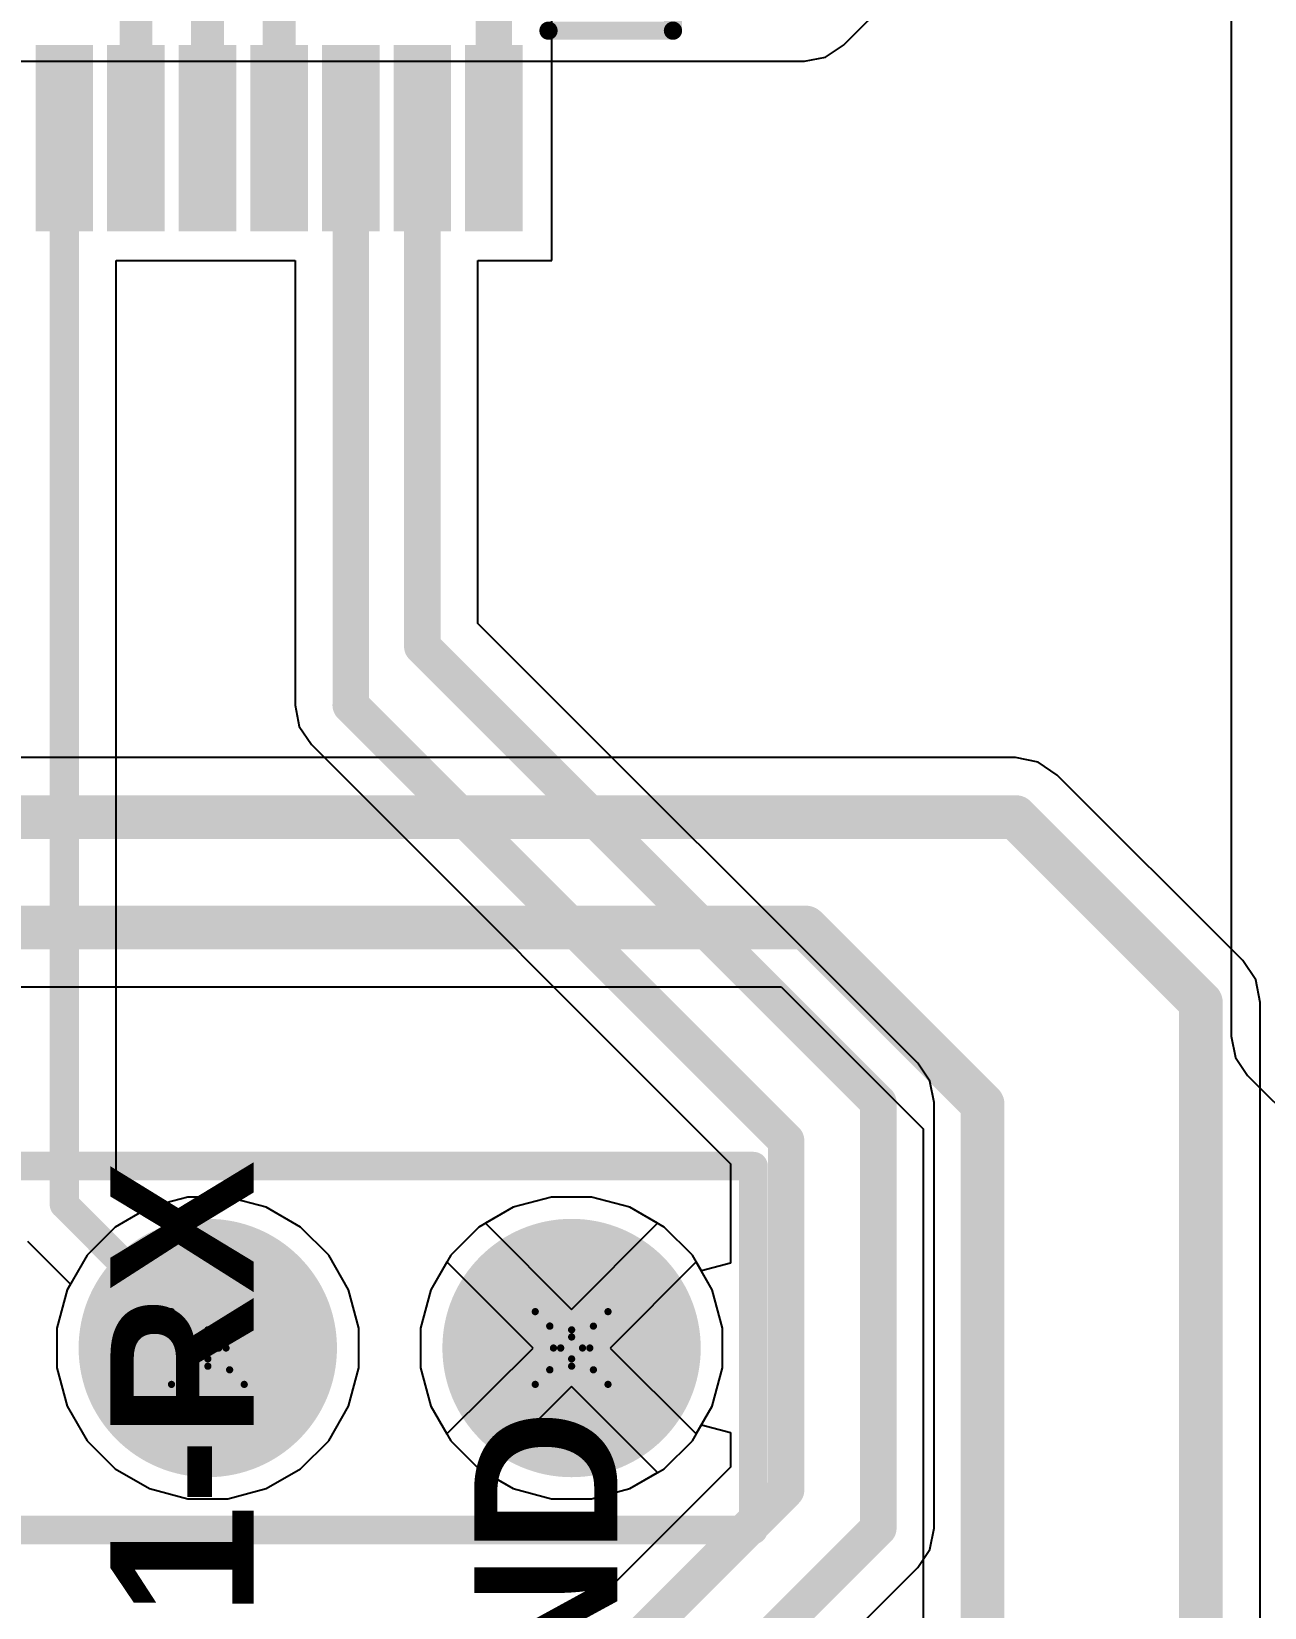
# Model space of a CAD drawing. Header units: inches. Extents: x 0 to 5401, y 0 to 5414.
# Drawn here: x 77.08 to 85.69, y 45.55 to 56.56 of the extents above; entities that cross this region are included whole.
import ezdxf

# ---------------------------------------------------------------- set-up
doc = ezdxf.new("R2010")
doc.units = ezdxf.units.IN
for name, color, linetype in [('Bottom Layer', 5, 'Continuous'), ('Bottom Solder', 6, 'Continuous'), ('Drill Drawing', 1, 'Continuous'), ('Layer 1', 16, 'Continuous'), ('Layer 2', 76, 'Continuous'), ('Multi-Layer', 9, 'Continuous'), ('Pad Holes', 156, 'Continuous'), ('Top Layer', 1, 'Continuous'), ('Top Overlay', 2, 'Continuous'), ('Top Paste', 8, 'Continuous'), ('Top Solder', 216, 'Continuous')]:
    doc.layers.add(name, color=color, linetype=linetype)
doc.styles.add('Arial_Bold', font='', dxfattribs={"height": 0.2})
doc.styles.get('Arial_Bold').set_extended_font_data('Arial', bold=True)

# ---------------------------------------------------------------- blocks, each defined once
blk = doc.blocks.new('LQFP_64_10_10__35')
at = {"layer": 'Top Layer'}
for points in [[(0.9, -5.15), (0.9, -6.35), (0.6, -6.35), (0.6, -5.15)], [(1.4, -5.15), (1.4, -6.35), (1.1, -6.35), (1.1, -5.15)], [(1.9, -5.15), (1.9, -6.35), (1.6, -6.35), (1.6, -5.15)], [(2.4, -5.15), (2.4, -6.35), (2.1, -6.35), (2.1, -5.15)], [(2.9, -5.15), (2.9, -6.35), (2.6, -6.35), (2.6, -5.15)], [(3.4, -5.15), (3.4, -6.35), (3.1, -6.35), (3.1, -5.15)], [(3.9, -5.15), (3.9, -6.35), (3.6, -6.35), (3.6, -5.15)]]:
    blk.add_hatch(color=1, dxfattribs=at).paths.add_polyline_path(points)
at = {"layer": 'Top Paste'}
for points in [[(0.9, -5.15), (0.9, -6.35), (0.6, -6.35), (0.6, -5.15)], [(1.4, -5.15), (1.4, -6.35), (1.1, -6.35), (1.1, -5.15)], [(1.9, -5.15), (1.9, -6.35), (1.6, -6.35), (1.6, -5.15)], [(2.4, -5.15), (2.4, -6.35), (2.1, -6.35), (2.1, -5.15)], [(2.9, -5.15), (2.9, -6.35), (2.6, -6.35), (2.6, -5.15)], [(3.4, -5.15), (3.4, -6.35), (3.1, -6.35), (3.1, -5.15)], [(3.9, -5.15), (3.9, -6.35), (3.6, -6.35), (3.6, -5.15)]]:
    blk.add_hatch(color=8, dxfattribs=at).paths.add_polyline_path(points)
at = {"layer": 'Top Solder'}
for points in [[(0.951, -5.099), (0.951, -6.401), (0.549, -6.401), (0.549, -5.099)], [(1.451, -5.099), (1.451, -6.401), (1.049, -6.401), (1.049, -5.099)], [(1.951, -5.099), (1.951, -6.401), (1.549, -6.401), (1.549, -5.099)], [(2.451, -5.099), (2.451, -6.401), (2.049, -6.401), (2.049, -5.099)], [(2.951, -5.099), (2.951, -6.401), (2.549, -6.401), (2.549, -5.099)], [(3.451, -5.099), (3.451, -6.401), (3.049, -6.401), (3.049, -5.099)], [(3.951, -5.099), (3.951, -6.401), (3.549, -6.401), (3.549, -5.099)]]:
    blk.add_hatch(color=216, dxfattribs=at).paths.add_polyline_path(points)
at = {"layer": 'Top Overlay'}
for points in [[(5, -5, 0.127, 0.127, 0), (5, -4.131, 0.127, 0.127, 0)], [(4.131, -5, 0.127, 0.127, 0), (5, -5, 0.127, 0.127, 0)]]:
    blk.add_lwpolyline(points, format="xyseb", dxfattribs=at)
for points in [[(4.099, -5, 0.0635, 0.0635, 1), (4.163, -5, 0.0635, 0.0635, 1)], [(4.968, -5, 0.0635, 0.0635, 1), (5.032, -5, 0.0635, 0.0635, 1)], [(4.968, -5, 0.0635, 0.0635, 1), (5.032, -5, 0.0635, 0.0635, 1)]]:
    blk.add_lwpolyline(points, format="xyseb", close=True, dxfattribs=at)
blk = doc.blocks.new('HDR1X4__200')
at = {"layer": 'Bottom Layer'}
blk.add_hatch(color=5, dxfattribs=at).paths.add_polyline_path([(-0.8, 0.8), (0.8, 0.8), (0.8, -0.8), (-0.8, -0.8)])
h = blk.add_hatch(color=5, dxfattribs=at)
edge = h.paths.add_edge_path()
edge.add_arc((2.54, 0), 0.8, 0, 360)
h = blk.add_hatch(color=5, dxfattribs=at)
edge = h.paths.add_edge_path()
edge.add_arc((5.08, 0), 0.8, 0, 360)
h = blk.add_hatch(color=5, dxfattribs=at)
edge = h.paths.add_edge_path()
edge.add_arc((7.62, 0), 0.8, 0, 360)
at = {"layer": 'Bottom Solder'}
blk.add_hatch(color=6, dxfattribs=at).paths.add_polyline_path([(-0.902, 0.902), (0.902, 0.902), (0.902, -0.902), (-0.902, -0.902)])
h = blk.add_hatch(color=6, dxfattribs=at)
edge = h.paths.add_edge_path()
edge.add_arc((2.54, 0), 0.902, 0, 360)
h = blk.add_hatch(color=6, dxfattribs=at)
edge = h.paths.add_edge_path()
edge.add_arc((5.08, 0), 0.902, 0, 360)
h = blk.add_hatch(color=6, dxfattribs=at)
edge = h.paths.add_edge_path()
edge.add_arc((7.62, 0), 0.902, 0, 360)
at = {"layer": 'Layer 1'}
blk.add_hatch(color=16, dxfattribs=at).paths.add_polyline_path([(-0.8, 0.8), (0.8, 0.8), (0.8, -0.8), (-0.8, -0.8)])
h = blk.add_hatch(color=16, dxfattribs=at)
edge = h.paths.add_edge_path()
edge.add_arc((2.54, 0), 0.8, 0, 360)
h = blk.add_hatch(color=16, dxfattribs=at)
edge = h.paths.add_edge_path()
edge.add_arc((5.08, 0), 0.8, 0, 360)
h = blk.add_hatch(color=16, dxfattribs=at)
edge = h.paths.add_edge_path()
edge.add_arc((7.62, 0), 0.8, 0, 360)
at = {"layer": 'Layer 2'}
blk.add_hatch(color=76, dxfattribs=at).paths.add_polyline_path([(-0.8, 0.8), (0.8, 0.8), (0.8, -0.8), (-0.8, -0.8)])
h = blk.add_hatch(color=76, dxfattribs=at)
edge = h.paths.add_edge_path()
edge.add_arc((2.54, 0), 0.8, 0, 360)
h = blk.add_hatch(color=76, dxfattribs=at)
edge = h.paths.add_edge_path()
edge.add_arc((5.08, 0), 0.8, 0, 360)
h = blk.add_hatch(color=76, dxfattribs=at)
edge = h.paths.add_edge_path()
edge.add_arc((7.62, 0), 0.8, 0, 360)
at = {"layer": 'Multi-Layer'}
blk.add_hatch(color=9, dxfattribs=at).paths.add_polyline_path([(-0.8, 0.8), (0.8, 0.8), (0.8, -0.8), (-0.8, -0.8)])
h = blk.add_hatch(color=9, dxfattribs=at)
edge = h.paths.add_edge_path()
edge.add_arc((2.54, 0), 0.8, 0, 360)
h = blk.add_hatch(color=9, dxfattribs=at)
edge = h.paths.add_edge_path()
edge.add_arc((5.08, 0), 0.8, 0, 360)
h = blk.add_hatch(color=9, dxfattribs=at)
edge = h.paths.add_edge_path()
edge.add_arc((7.62, 0), 0.8, 0, 360)
at = {"layer": 'Pad Holes'}
h = blk.add_hatch(color=7, dxfattribs=at)
edge = h.paths.add_edge_path()
edge.add_arc((0, 0), 0.475, 0, 360)
h = blk.add_hatch(color=7, dxfattribs=at)
edge = h.paths.add_edge_path()
edge.add_arc((2.54, 0), 0.475, 0, 360)
h = blk.add_hatch(color=7, dxfattribs=at)
edge = h.paths.add_edge_path()
edge.add_arc((5.08, 0), 0.475, 0, 360)
h = blk.add_hatch(color=7, dxfattribs=at)
edge = h.paths.add_edge_path()
edge.add_arc((7.62, 0), 0.475, 0, 360)
at = {"layer": 'Top Layer'}
blk.add_hatch(color=1, dxfattribs=at).paths.add_polyline_path([(-0.8, 0.8), (0.8, 0.8), (0.8, -0.8), (-0.8, -0.8)])
h = blk.add_hatch(color=1, dxfattribs=at)
edge = h.paths.add_edge_path()
edge.add_arc((2.54, 0), 0.8, 0, 360)
h = blk.add_hatch(color=1, dxfattribs=at)
edge = h.paths.add_edge_path()
edge.add_arc((5.08, 0), 0.8, 0, 360)
h = blk.add_hatch(color=1, dxfattribs=at)
edge = h.paths.add_edge_path()
edge.add_arc((7.62, 0), 0.8, 0, 360)
at = {"layer": 'Top Solder'}
blk.add_hatch(color=216, dxfattribs=at).paths.add_polyline_path([(-0.902, 0.902), (0.902, 0.902), (0.902, -0.902), (-0.902, -0.902)])
h = blk.add_hatch(color=216, dxfattribs=at)
edge = h.paths.add_edge_path()
edge.add_arc((2.54, 0), 0.902, 0, 360)
h = blk.add_hatch(color=216, dxfattribs=at)
edge = h.paths.add_edge_path()
edge.add_arc((5.08, 0), 0.902, 0, 360)
h = blk.add_hatch(color=216, dxfattribs=at)
edge = h.paths.add_edge_path()
edge.add_arc((7.62, 0), 0.902, 0, 360)
at = {"layer": 'Top Overlay'}
for points in [[(-1.27, -1.27, 0.2, 0.2, 0), (-1.27, 1.27, 0.2, 0.2, 0)], [(-1.27, 1.27, 0.2, 0.2, 0), (8.89, 1.27, 0.2, 0.2, 0)], [(8.89, -1.27, 0.2, 0.2, 0), (8.89, 1.27, 0.2, 0.2, 0)], [(-1.27, -1.27, 0.2, 0.2, 0), (8.89, -1.27, 0.2, 0.2, 0)]]:
    blk.add_lwpolyline(points, format="xyseb", dxfattribs=at)
for points in [[(-1.32, 1.27, 0.1, 0.1, 1), (-1.22, 1.27, 0.1, 0.1, 1)], [(-1.32, 1.27, 0.1, 0.1, 1), (-1.22, 1.27, 0.1, 0.1, 1)], [(8.84, 1.27, 0.1, 0.1, 1), (8.94, 1.27, 0.1, 0.1, 1)], [(8.84, 1.27, 0.1, 0.1, 1), (8.94, 1.27, 0.1, 0.1, 1)], [(-1.32, -1.27, 0.1, 0.1, 1), (-1.22, -1.27, 0.1, 0.1, 1)], [(-1.32, -1.27, 0.1, 0.1, 1), (-1.22, -1.27, 0.1, 0.1, 1)], [(8.84, -1.27, 0.1, 0.1, 1), (8.94, -1.27, 0.1, 0.1, 1)], [(8.84, -1.27, 0.1, 0.1, 1), (8.94, -1.27, 0.1, 0.1, 1)]]:
    blk.add_lwpolyline(points, format="xyseb", close=True, dxfattribs=at)

msp = doc.modelspace()

# ---------------------------------------------------------------- linework, layer by layer
at = {"layer": 'Bottom Layer'}
for p, q in [((82.748, 56.462), (84.196, 57.91)), ((82.622, 56.378), (82.748, 56.462)), ((63.436, 56.349), (82.474, 56.349)), ((82.474, 56.349), (82.622, 56.378)), ((83.947, 51.487), (75.668, 51.487)), ((84.106, 51.455), (83.947, 51.487)), ((84.24, 51.365), (84.106, 51.455)), ((85.535, 50.07), (84.24, 51.365)), ((85.625, 49.936), (85.535, 50.07)), ((76.241, 49.887), (82.311, 49.887)), ((82.311, 49.887), (83.304, 48.894)), ((85.657, 49.777), (85.625, 49.936)), ((85.657, 45.256), (85.657, 49.777)), ((83.304, 48.894), (83.304, 45.199)), ((77.901, 48.347), (77.661, 48.208)), ((78.169, 48.418), (77.901, 48.347)), ((78.447, 48.418), (78.169, 48.418)), ((78.715, 48.347), (78.447, 48.418)), ((78.955, 48.208), (78.715, 48.347)), ((80.441, 48.347), (80.247, 48.235)), ((80.709, 48.418), (80.441, 48.347)), ((80.987, 48.418), (80.709, 48.418)), ((81.255, 48.347), (80.987, 48.418)), ((81.449, 48.235), (81.255, 48.347)), ((77.661, 48.208), (77.465, 48.012)), ((79.152, 48.012), (78.955, 48.208)), ((80.247, 48.235), (80.848, 47.634)), ((80.848, 47.634), (81.449, 48.235)), ((77.465, 48.012), (77.326, 47.771)), ((79.29, 47.771), (79.152, 48.012)), ((79.978, 47.965), (79.866, 47.771)), ((80.579, 47.364), (79.978, 47.965)), ((81.718, 47.965), (81.118, 47.364)), ((81.83, 47.771), (81.718, 47.965)), ((77.326, 47.771), (77.254, 47.503)), ((79.362, 47.503), (79.29, 47.771)), ((79.866, 47.771), (79.794, 47.503)), ((81.902, 47.503), (81.83, 47.771)), ((77.254, 47.503), (77.254, 47.226)), ((79.362, 47.226), (79.362, 47.503)), ((79.794, 47.503), (79.794, 47.226)), ((81.902, 47.226), (81.902, 47.503)), ((79.978, 46.764), (80.579, 47.364)), ((81.118, 47.364), (81.718, 46.764)), ((77.254, 47.226), (77.326, 46.958)), ((79.29, 46.958), (79.362, 47.226)), ((79.794, 47.226), (79.866, 46.958)), ((81.83, 46.958), (81.902, 47.226)), ((80.848, 47.095), (80.247, 46.494)), ((81.449, 46.494), (80.848, 47.095)), ((77.326, 46.958), (77.465, 46.717)), ((79.152, 46.717), (79.29, 46.958)), ((79.866, 46.958), (79.978, 46.764)), ((81.718, 46.764), (81.83, 46.958)), ((77.465, 46.717), (77.661, 46.521)), ((78.955, 46.521), (79.152, 46.717)), ((77.661, 46.521), (77.901, 46.382)), ((78.715, 46.382), (78.955, 46.521)), ((80.247, 46.494), (80.441, 46.382)), ((81.255, 46.382), (81.449, 46.494)), ((77.901, 46.382), (78.169, 46.31)), ((78.447, 46.31), (78.715, 46.382)), ((80.441, 46.382), (80.709, 46.31)), ((80.987, 46.31), (81.255, 46.382)), ((78.169, 46.31), (78.447, 46.31)), ((80.709, 46.31), (80.987, 46.31))]:
    msp.add_line(p, q, dxfattribs=at)
for points in [[(75.298, 51.072, 0.305, 0.305, 0), (83.947, 51.072, 0.305, 0.305, 0)], [(83.947, 51.072, 0.305, 0.305, 0), (85.242, 49.777, 0.305, 0.305, 0)], [(75.872, 50.301, 0.305, 0.305, 0), (82.483, 50.301, 0.305, 0.305, 0)], [(82.483, 50.301, 0.305, 0.305, 0), (83.718, 49.066, 0.305, 0.305, 0)], [(85.242, 45.256, 0.305, 0.305, 0), (85.242, 49.777, 0.305, 0.305, 0)], [(83.718, 45.028, 0.305, 0.305, 0), (83.718, 49.066, 0.305, 0.305, 0)]]:
    msp.add_lwpolyline(points, format="xyseb", dxfattribs=at)
for points in [[(83.871, 51.072, 0.152, 0.152, 1), (84.024, 51.072, 0.152, 0.152, 1)], [(83.871, 51.072, 0.152, 0.152, 1), (84.024, 51.072, 0.152, 0.152, 1)], [(82.407, 50.301, 0.152, 0.152, 1), (82.559, 50.301, 0.152, 0.152, 1)], [(82.407, 50.301, 0.152, 0.152, 1), (82.559, 50.301, 0.152, 0.152, 1)], [(85.166, 49.777, 0.152, 0.152, 1), (85.319, 49.777, 0.152, 0.152, 1)], [(85.166, 49.777, 0.152, 0.152, 1), (85.319, 49.777, 0.152, 0.152, 1)], [(83.642, 49.066, 0.152, 0.152, 1), (83.795, 49.066, 0.152, 0.152, 1)], [(83.642, 49.066, 0.152, 0.152, 1), (83.795, 49.066, 0.152, 0.152, 1)]]:
    msp.add_lwpolyline(points, format="xyseb", close=True, dxfattribs=at)
at = {"layer": 'Drill Drawing'}
for points in [[(78.054, 47.618, 0.0508, 0.0508, 0), (78.308, 47.491, 0.0508, 0.0508, 0)], [(78.054, 47.618, 0.0508, 0.0508, 0), (78.181, 47.364, 0.0508, 0.0508, 0)], [(78.156, 47.517, 0.0508, 0.0508, 0), (78.308, 47.441, 0.0508, 0.0508, 0)], [(78.156, 47.517, 0.0508, 0.0508, 0), (78.232, 47.364, 0.0508, 0.0508, 0)], [(78.308, 47.491, 0.0508, 0.0508, 0), (78.562, 47.618, 0.0508, 0.0508, 0)], [(78.308, 47.441, 0.0508, 0.0508, 0), (78.461, 47.517, 0.0508, 0.0508, 0)], [(78.384, 47.364, 0.0508, 0.0508, 0), (78.461, 47.517, 0.0508, 0.0508, 0)], [(78.435, 47.364, 0.0508, 0.0508, 0), (78.562, 47.618, 0.0508, 0.0508, 0)], [(80.594, 47.618, 0.0508, 0.0508, 0), (80.848, 47.491, 0.0508, 0.0508, 0)], [(80.594, 47.618, 0.0508, 0.0508, 0), (80.721, 47.364, 0.0508, 0.0508, 0)], [(80.696, 47.517, 0.0508, 0.0508, 0), (80.848, 47.441, 0.0508, 0.0508, 0)], [(80.696, 47.517, 0.0508, 0.0508, 0), (80.772, 47.364, 0.0508, 0.0508, 0)], [(80.848, 47.491, 0.0508, 0.0508, 0), (81.102, 47.618, 0.0508, 0.0508, 0)], [(80.848, 47.441, 0.0508, 0.0508, 0), (81.001, 47.517, 0.0508, 0.0508, 0)], [(80.924, 47.364, 0.0508, 0.0508, 0), (81.001, 47.517, 0.0508, 0.0508, 0)], [(80.975, 47.364, 0.0508, 0.0508, 0), (81.102, 47.618, 0.0508, 0.0508, 0)], [(78.054, 47.11, 0.0508, 0.0508, 0), (78.181, 47.364, 0.0508, 0.0508, 0)], [(78.156, 47.212, 0.0508, 0.0508, 0), (78.232, 47.364, 0.0508, 0.0508, 0)], [(78.384, 47.364, 0.0508, 0.0508, 0), (78.461, 47.212, 0.0508, 0.0508, 0)], [(78.435, 47.364, 0.0508, 0.0508, 0), (78.562, 47.11, 0.0508, 0.0508, 0)], [(80.594, 47.11, 0.0508, 0.0508, 0), (80.721, 47.364, 0.0508, 0.0508, 0)], [(80.696, 47.212, 0.0508, 0.0508, 0), (80.772, 47.364, 0.0508, 0.0508, 0)], [(80.924, 47.364, 0.0508, 0.0508, 0), (81.001, 47.212, 0.0508, 0.0508, 0)], [(80.975, 47.364, 0.0508, 0.0508, 0), (81.102, 47.11, 0.0508, 0.0508, 0)], [(78.054, 47.11, 0.0508, 0.0508, 0), (78.308, 47.237, 0.0508, 0.0508, 0)], [(78.156, 47.212, 0.0508, 0.0508, 0), (78.308, 47.288, 0.0508, 0.0508, 0)], [(78.308, 47.288, 0.0508, 0.0508, 0), (78.461, 47.212, 0.0508, 0.0508, 0)], [(78.308, 47.237, 0.0508, 0.0508, 0), (78.562, 47.11, 0.0508, 0.0508, 0)], [(80.594, 47.11, 0.0508, 0.0508, 0), (80.848, 47.237, 0.0508, 0.0508, 0)], [(80.696, 47.212, 0.0508, 0.0508, 0), (80.848, 47.288, 0.0508, 0.0508, 0)], [(80.848, 47.288, 0.0508, 0.0508, 0), (81.001, 47.212, 0.0508, 0.0508, 0)], [(80.848, 47.237, 0.0508, 0.0508, 0), (81.102, 47.11, 0.0508, 0.0508, 0)]]:
    msp.add_lwpolyline(points, format="xyseb", dxfattribs=at)
for points in [[(78.042, 47.618, 0.0254, 0.0254, 1), (78.067, 47.618, 0.0254, 0.0254, 1)], [(78.042, 47.618, 0.0254, 0.0254, 1), (78.067, 47.618, 0.0254, 0.0254, 1)], [(78.143, 47.517, 0.0254, 0.0254, 1), (78.169, 47.517, 0.0254, 0.0254, 1)], [(78.143, 47.517, 0.0254, 0.0254, 1), (78.169, 47.517, 0.0254, 0.0254, 1)], [(78.448, 47.517, 0.0254, 0.0254, 1), (78.473, 47.517, 0.0254, 0.0254, 1)], [(78.448, 47.517, 0.0254, 0.0254, 1), (78.473, 47.517, 0.0254, 0.0254, 1)], [(78.55, 47.618, 0.0254, 0.0254, 1), (78.575, 47.618, 0.0254, 0.0254, 1)], [(78.55, 47.618, 0.0254, 0.0254, 1), (78.575, 47.618, 0.0254, 0.0254, 1)], [(80.582, 47.618, 0.0254, 0.0254, 1), (80.607, 47.618, 0.0254, 0.0254, 1)], [(80.582, 47.618, 0.0254, 0.0254, 1), (80.607, 47.618, 0.0254, 0.0254, 1)], [(80.683, 47.517, 0.0254, 0.0254, 1), (80.709, 47.517, 0.0254, 0.0254, 1)], [(80.683, 47.517, 0.0254, 0.0254, 1), (80.709, 47.517, 0.0254, 0.0254, 1)], [(80.988, 47.517, 0.0254, 0.0254, 1), (81.013, 47.517, 0.0254, 0.0254, 1)], [(80.988, 47.517, 0.0254, 0.0254, 1), (81.013, 47.517, 0.0254, 0.0254, 1)], [(81.09, 47.618, 0.0254, 0.0254, 1), (81.115, 47.618, 0.0254, 0.0254, 1)], [(81.09, 47.618, 0.0254, 0.0254, 1), (81.115, 47.618, 0.0254, 0.0254, 1)], [(78.296, 47.491, 0.0254, 0.0254, 1), (78.321, 47.491, 0.0254, 0.0254, 1)], [(78.296, 47.491, 0.0254, 0.0254, 1), (78.321, 47.491, 0.0254, 0.0254, 1)], [(78.296, 47.441, 0.0254, 0.0254, 1), (78.321, 47.441, 0.0254, 0.0254, 1)], [(78.296, 47.441, 0.0254, 0.0254, 1), (78.321, 47.441, 0.0254, 0.0254, 1)], [(80.836, 47.491, 0.0254, 0.0254, 1), (80.861, 47.491, 0.0254, 0.0254, 1)], [(80.836, 47.491, 0.0254, 0.0254, 1), (80.861, 47.491, 0.0254, 0.0254, 1)], [(80.836, 47.441, 0.0254, 0.0254, 1), (80.861, 47.441, 0.0254, 0.0254, 1)], [(80.836, 47.441, 0.0254, 0.0254, 1), (80.861, 47.441, 0.0254, 0.0254, 1)], [(78.169, 47.364, 0.0254, 0.0254, 1), (78.194, 47.364, 0.0254, 0.0254, 1)], [(78.169, 47.364, 0.0254, 0.0254, 1), (78.194, 47.364, 0.0254, 0.0254, 1)], [(78.219, 47.364, 0.0254, 0.0254, 1), (78.245, 47.364, 0.0254, 0.0254, 1)], [(78.219, 47.364, 0.0254, 0.0254, 1), (78.245, 47.364, 0.0254, 0.0254, 1)], [(78.372, 47.364, 0.0254, 0.0254, 1), (78.397, 47.364, 0.0254, 0.0254, 1)], [(78.372, 47.364, 0.0254, 0.0254, 1), (78.397, 47.364, 0.0254, 0.0254, 1)], [(78.423, 47.364, 0.0254, 0.0254, 1), (78.448, 47.364, 0.0254, 0.0254, 1)], [(78.423, 47.364, 0.0254, 0.0254, 1), (78.448, 47.364, 0.0254, 0.0254, 1)], [(80.709, 47.364, 0.0254, 0.0254, 1), (80.734, 47.364, 0.0254, 0.0254, 1)], [(80.709, 47.364, 0.0254, 0.0254, 1), (80.734, 47.364, 0.0254, 0.0254, 1)], [(80.759, 47.364, 0.0254, 0.0254, 1), (80.785, 47.364, 0.0254, 0.0254, 1)], [(80.759, 47.364, 0.0254, 0.0254, 1), (80.785, 47.364, 0.0254, 0.0254, 1)], [(80.912, 47.364, 0.0254, 0.0254, 1), (80.937, 47.364, 0.0254, 0.0254, 1)], [(80.912, 47.364, 0.0254, 0.0254, 1), (80.937, 47.364, 0.0254, 0.0254, 1)], [(80.963, 47.364, 0.0254, 0.0254, 1), (80.988, 47.364, 0.0254, 0.0254, 1)], [(80.963, 47.364, 0.0254, 0.0254, 1), (80.988, 47.364, 0.0254, 0.0254, 1)], [(78.143, 47.212, 0.0254, 0.0254, 1), (78.169, 47.212, 0.0254, 0.0254, 1)], [(78.143, 47.212, 0.0254, 0.0254, 1), (78.169, 47.212, 0.0254, 0.0254, 1)], [(78.296, 47.288, 0.0254, 0.0254, 1), (78.321, 47.288, 0.0254, 0.0254, 1)], [(78.296, 47.288, 0.0254, 0.0254, 1), (78.321, 47.288, 0.0254, 0.0254, 1)], [(78.296, 47.237, 0.0254, 0.0254, 1), (78.321, 47.237, 0.0254, 0.0254, 1)], [(78.296, 47.237, 0.0254, 0.0254, 1), (78.321, 47.237, 0.0254, 0.0254, 1)], [(78.448, 47.212, 0.0254, 0.0254, 1), (78.473, 47.212, 0.0254, 0.0254, 1)], [(78.448, 47.212, 0.0254, 0.0254, 1), (78.473, 47.212, 0.0254, 0.0254, 1)], [(80.683, 47.212, 0.0254, 0.0254, 1), (80.709, 47.212, 0.0254, 0.0254, 1)], [(80.683, 47.212, 0.0254, 0.0254, 1), (80.709, 47.212, 0.0254, 0.0254, 1)], [(80.836, 47.288, 0.0254, 0.0254, 1), (80.861, 47.288, 0.0254, 0.0254, 1)], [(80.836, 47.288, 0.0254, 0.0254, 1), (80.861, 47.288, 0.0254, 0.0254, 1)], [(80.836, 47.237, 0.0254, 0.0254, 1), (80.861, 47.237, 0.0254, 0.0254, 1)], [(80.836, 47.237, 0.0254, 0.0254, 1), (80.861, 47.237, 0.0254, 0.0254, 1)], [(80.988, 47.212, 0.0254, 0.0254, 1), (81.013, 47.212, 0.0254, 0.0254, 1)], [(80.988, 47.212, 0.0254, 0.0254, 1), (81.013, 47.212, 0.0254, 0.0254, 1)], [(78.042, 47.11, 0.0254, 0.0254, 1), (78.067, 47.11, 0.0254, 0.0254, 1)], [(78.042, 47.11, 0.0254, 0.0254, 1), (78.067, 47.11, 0.0254, 0.0254, 1)], [(78.55, 47.11, 0.0254, 0.0254, 1), (78.575, 47.11, 0.0254, 0.0254, 1)], [(78.55, 47.11, 0.0254, 0.0254, 1), (78.575, 47.11, 0.0254, 0.0254, 1)], [(80.582, 47.11, 0.0254, 0.0254, 1), (80.607, 47.11, 0.0254, 0.0254, 1)], [(80.582, 47.11, 0.0254, 0.0254, 1), (80.607, 47.11, 0.0254, 0.0254, 1)], [(81.09, 47.11, 0.0254, 0.0254, 1), (81.115, 47.11, 0.0254, 0.0254, 1)], [(81.09, 47.11, 0.0254, 0.0254, 1), (81.115, 47.11, 0.0254, 0.0254, 1)]]:
    msp.add_lwpolyline(points, format="xyseb", close=True, dxfattribs=at)
at = {"layer": 'Layer 1'}
for p, q in [((77.901, 48.347), (77.661, 48.208)), ((78.169, 48.418), (77.901, 48.347)), ((78.447, 48.418), (78.169, 48.418)), ((78.715, 48.347), (78.447, 48.418)), ((78.955, 48.208), (78.715, 48.347)), ((80.441, 48.347), (80.247, 48.235)), ((80.709, 48.418), (80.441, 48.347)), ((80.987, 48.418), (80.709, 48.418)), ((81.255, 48.347), (80.987, 48.418)), ((81.449, 48.235), (81.255, 48.347)), ((77.661, 48.208), (77.465, 48.012)), ((79.152, 48.012), (78.955, 48.208)), ((80.247, 48.235), (80.848, 47.634)), ((80.848, 47.634), (81.449, 48.235)), ((77.465, 48.012), (77.326, 47.771)), ((79.29, 47.771), (79.152, 48.012)), ((79.978, 47.965), (79.866, 47.771)), ((80.579, 47.364), (79.978, 47.965)), ((81.718, 47.965), (81.118, 47.364)), ((81.83, 47.771), (81.718, 47.965)), ((77.326, 47.771), (77.254, 47.503)), ((79.362, 47.503), (79.29, 47.771)), ((79.866, 47.771), (79.794, 47.503)), ((81.902, 47.503), (81.83, 47.771)), ((77.254, 47.503), (77.254, 47.226)), ((79.362, 47.226), (79.362, 47.503)), ((79.794, 47.503), (79.794, 47.226)), ((81.902, 47.226), (81.902, 47.503)), ((79.978, 46.764), (80.579, 47.364)), ((81.118, 47.364), (81.718, 46.764)), ((77.254, 47.226), (77.326, 46.958)), ((79.29, 46.958), (79.362, 47.226)), ((79.794, 47.226), (79.866, 46.958)), ((81.83, 46.958), (81.902, 47.226)), ((80.848, 47.095), (80.247, 46.494)), ((81.449, 46.494), (80.848, 47.095)), ((77.326, 46.958), (77.465, 46.717)), ((79.152, 46.717), (79.29, 46.958)), ((79.866, 46.958), (79.978, 46.764)), ((81.718, 46.764), (81.83, 46.958)), ((77.465, 46.717), (77.661, 46.521)), ((78.955, 46.521), (79.152, 46.717)), ((77.661, 46.521), (77.901, 46.382)), ((78.715, 46.382), (78.955, 46.521)), ((80.247, 46.494), (80.441, 46.382)), ((81.255, 46.382), (81.449, 46.494)), ((77.901, 46.382), (78.169, 46.31)), ((78.447, 46.31), (78.715, 46.382)), ((80.441, 46.382), (80.709, 46.31)), ((80.987, 46.31), (81.255, 46.382)), ((78.169, 46.31), (78.447, 46.31)), ((80.709, 46.31), (80.987, 46.31))]:
    msp.add_line(p, q, dxfattribs=at)
at = {"layer": 'Layer 2'}
for p, q in [((77.901, 48.347), (77.661, 48.208)), ((78.169, 48.418), (77.901, 48.347)), ((78.447, 48.418), (78.169, 48.418)), ((78.715, 48.347), (78.447, 48.418)), ((78.955, 48.208), (78.715, 48.347)), ((80.441, 48.347), (80.201, 48.208)), ((80.709, 48.418), (80.441, 48.347)), ((80.987, 48.418), (80.709, 48.418)), ((81.255, 48.347), (80.987, 48.418)), ((81.495, 48.208), (81.255, 48.347)), ((77.661, 48.208), (77.465, 48.012)), ((79.152, 48.012), (78.955, 48.208)), ((80.201, 48.208), (80.005, 48.012)), ((81.692, 48.012), (81.495, 48.208)), ((77.465, 48.012), (77.326, 47.771)), ((79.29, 47.771), (79.152, 48.012)), ((80.005, 48.012), (79.866, 47.771)), ((81.83, 47.771), (81.692, 48.012)), ((77.326, 47.771), (77.254, 47.503)), ((79.362, 47.503), (79.29, 47.771)), ((79.866, 47.771), (79.794, 47.503)), ((81.902, 47.503), (81.83, 47.771)), ((77.254, 47.503), (77.254, 47.226)), ((79.362, 47.226), (79.362, 47.503)), ((79.794, 47.503), (79.794, 47.226)), ((81.902, 47.226), (81.902, 47.503)), ((77.254, 47.226), (77.326, 46.958)), ((79.29, 46.958), (79.362, 47.226)), ((79.794, 47.226), (79.866, 46.958)), ((81.83, 46.958), (81.902, 47.226)), ((77.326, 46.958), (77.465, 46.717)), ((79.152, 46.717), (79.29, 46.958)), ((79.866, 46.958), (80.005, 46.717)), ((81.692, 46.717), (81.83, 46.958)), ((77.465, 46.717), (77.661, 46.521)), ((78.955, 46.521), (79.152, 46.717)), ((80.005, 46.717), (80.201, 46.521)), ((81.495, 46.521), (81.692, 46.717)), ((77.661, 46.521), (77.901, 46.382)), ((78.715, 46.382), (78.955, 46.521)), ((80.201, 46.521), (80.441, 46.382)), ((81.255, 46.382), (81.495, 46.521)), ((77.901, 46.382), (78.169, 46.31)), ((78.447, 46.31), (78.715, 46.382)), ((80.441, 46.382), (80.709, 46.31)), ((80.987, 46.31), (81.255, 46.382)), ((78.169, 46.31), (78.447, 46.31)), ((80.709, 46.31), (80.987, 46.31))]:
    msp.add_line(p, q, dxfattribs=at)
at = {"layer": 'Top Layer'}
for p, q in [((80.71, 54.959), (80.71, 56.667)), ((85.455, 56.658), (85.455, 49.542)), ((77.668, 48.517), (77.668, 54.959)), ((77.668, 54.959), (78.917, 54.959)), ((78.917, 54.959), (78.917, 51.853)), ((80.194, 52.424), (80.194, 54.959)), ((80.194, 54.959), (80.71, 54.959)), ((83.265, 49.353), (80.194, 52.424)), ((78.917, 51.853), (78.947, 51.705)), ((78.947, 51.705), (79.031, 51.579)), ((79.031, 51.579), (81.958, 48.651)), ((85.455, 49.542), (85.484, 49.393)), ((83.349, 49.227), (83.265, 49.353)), ((85.484, 49.393), (85.568, 49.267)), ((83.379, 49.079), (83.349, 49.227)), ((85.568, 49.267), (90.945, 43.891)), ((83.379, 46.106), (83.379, 49.079)), ((81.958, 48.651), (81.958, 47.956)), ((77.862, 48.324), (77.668, 48.517)), ((77.901, 48.347), (77.862, 48.324)), ((78.169, 48.418), (77.901, 48.347)), ((78.447, 48.418), (78.169, 48.418)), ((78.715, 48.347), (78.447, 48.418)), ((78.955, 48.208), (78.715, 48.347)), ((80.441, 48.347), (80.247, 48.235)), ((80.709, 48.418), (80.441, 48.347)), ((80.987, 48.418), (80.709, 48.418)), ((81.255, 48.347), (80.987, 48.418)), ((81.449, 48.235), (81.255, 48.347)), ((79.152, 48.012), (78.955, 48.208)), ((80.247, 48.235), (80.848, 47.634)), ((80.848, 47.634), (81.449, 48.235)), ((77.049, 48.111), (77.349, 47.811)), ((79.29, 47.771), (79.152, 48.012)), ((79.978, 47.965), (79.866, 47.771)), ((80.579, 47.364), (79.978, 47.965)), ((81.718, 47.965), (81.118, 47.364)), ((81.755, 47.902), (81.718, 47.965)), ((81.958, 47.956), (81.755, 47.902)), ((77.326, 47.771), (77.254, 47.503)), ((77.349, 47.811), (77.326, 47.771)), ((79.362, 47.503), (79.29, 47.771)), ((79.866, 47.771), (79.794, 47.503)), ((77.254, 47.503), (77.254, 47.226)), ((79.362, 47.226), (79.362, 47.503)), ((79.794, 47.503), (79.794, 47.226)), ((79.978, 46.764), (80.579, 47.364)), ((81.118, 47.364), (81.718, 46.764)), ((77.254, 47.226), (77.326, 46.958)), ((79.29, 46.958), (79.362, 47.226)), ((79.794, 47.226), (79.866, 46.958)), ((80.848, 47.095), (80.247, 46.494)), ((81.449, 46.494), (80.848, 47.095)), ((77.326, 46.958), (77.465, 46.717)), ((79.152, 46.717), (79.29, 46.958)), ((79.866, 46.958), (79.978, 46.764)), ((81.718, 46.764), (81.755, 46.827)), ((81.755, 46.827), (81.958, 46.773)), ((81.958, 46.773), (81.958, 46.533)), ((77.465, 46.717), (77.661, 46.521)), ((78.955, 46.521), (79.152, 46.717)), ((77.661, 46.521), (77.901, 46.382)), ((78.715, 46.382), (78.955, 46.521)), ((80.247, 46.494), (80.441, 46.382)), ((81.958, 46.533), (80.42, 44.995)), ((81.255, 46.382), (81.449, 46.494)), ((77.901, 46.382), (78.169, 46.31)), ((78.447, 46.31), (78.715, 46.382)), ((80.441, 46.382), (80.709, 46.31)), ((80.987, 46.31), (81.255, 46.382)), ((78.169, 46.31), (78.447, 46.31)), ((80.709, 46.31), (80.987, 46.31)), ((83.349, 45.957), (83.379, 46.106)), ((83.265, 45.831), (83.349, 45.957)), ((81.122, 43.689), (83.265, 45.831))]:
    msp.add_line(p, q, dxfattribs=at)
for points in [[(77.806, 55.813, 0.229, 0.229, 0), (77.806, 62.377, 0.229, 0.229, 0)], [(78.306, 55.813, 0.229, 0.229, 0), (78.306, 61.515, 0.229, 0.229, 0)], [(78.806, 55.813, 0.229, 0.229, 0), (78.806, 59.313, 0.229, 0.229, 0)], [(80.306, 55.813, 0.254, 0.254, 0), (80.306, 59.051, 0.254, 0.254, 0)], [(77.306, 48.367, 0.203, 0.203, 0), (77.306, 55.813, 0.203, 0.203, 0)], [(79.306, 51.853, 0.254, 0.254, 0), (79.306, 55.813, 0.254, 0.254, 0)], [(79.806, 52.263, 0.254, 0.254, 0), (79.806, 55.813, 0.254, 0.254, 0)], [(79.806, 52.263, 0.254, 0.254, 0), (82.99, 49.079, 0.254, 0.254, 0)], [(79.306, 51.853, 0.254, 0.254, 0), (82.347, 48.812, 0.254, 0.254, 0)], [(82.99, 46.106, 0.254, 0.254, 0), (82.99, 49.079, 0.254, 0.254, 0)], [(82.347, 46.372, 0.254, 0.254, 0), (82.347, 48.812, 0.254, 0.254, 0)], [(77.306, 48.367, 0.203, 0.203, 0), (78.308, 47.364, 0.203, 0.203, 0)], [(80.581, 44.606, 0.254, 0.254, 0), (82.347, 46.372, 0.254, 0.254, 0)], [(80.848, 43.963, 0.254, 0.254, 0), (82.99, 46.106, 0.254, 0.254, 0)]]:
    msp.add_lwpolyline(points, format="xyseb", dxfattribs=at)
for points in [[(77.255, 55.813, 0.102, 0.102, 1), (77.356, 55.813, 0.102, 0.102, 1)], [(77.748, 55.813, 0.114, 0.114, 1), (77.863, 55.813, 0.114, 0.114, 1)], [(78.249, 55.813, 0.114, 0.114, 1), (78.363, 55.813, 0.114, 0.114, 1)], [(78.748, 55.813, 0.114, 0.114, 1), (78.863, 55.813, 0.114, 0.114, 1)], [(79.242, 55.813, 0.127, 0.127, 1), (79.369, 55.813, 0.127, 0.127, 1)], [(79.742, 55.813, 0.127, 0.127, 1), (79.869, 55.813, 0.127, 0.127, 1)], [(80.242, 55.813, 0.127, 0.127, 1), (80.369, 55.813, 0.127, 0.127, 1)], [(79.742, 52.263, 0.127, 0.127, 1), (79.869, 52.263, 0.127, 0.127, 1)], [(79.742, 52.263, 0.127, 0.127, 1), (79.869, 52.263, 0.127, 0.127, 1)], [(79.242, 51.853, 0.127, 0.127, 1), (79.369, 51.853, 0.127, 0.127, 1)], [(79.242, 51.853, 0.127, 0.127, 1), (79.369, 51.853, 0.127, 0.127, 1)], [(82.927, 49.079, 0.127, 0.127, 1), (83.054, 49.079, 0.127, 0.127, 1)], [(82.927, 49.079, 0.127, 0.127, 1), (83.054, 49.079, 0.127, 0.127, 1)], [(82.283, 48.812, 0.127, 0.127, 1), (82.41, 48.812, 0.127, 0.127, 1)], [(82.283, 48.812, 0.127, 0.127, 1), (82.41, 48.812, 0.127, 0.127, 1)], [(77.255, 48.367, 0.102, 0.102, 1), (77.356, 48.367, 0.102, 0.102, 1)], [(77.255, 48.367, 0.102, 0.102, 1), (77.356, 48.367, 0.102, 0.102, 1)], [(78.257, 47.364, 0.102, 0.102, 1), (78.359, 47.364, 0.102, 0.102, 1)], [(82.283, 46.372, 0.127, 0.127, 1), (82.41, 46.372, 0.127, 0.127, 1)], [(82.283, 46.372, 0.127, 0.127, 1), (82.41, 46.372, 0.127, 0.127, 1)], [(82.927, 46.106, 0.127, 0.127, 1), (83.054, 46.106, 0.127, 0.127, 1)], [(82.927, 46.106, 0.127, 0.127, 1), (83.054, 46.106, 0.127, 0.127, 1)]]:
    msp.add_lwpolyline(points, format="xyseb", close=True, dxfattribs=at)

# ---------------------------------------------------------------- block references
for name, p in [('LQFP_64_10_10__35', (76.556, 61.563)), ('HDR1X4__200', (73.228, 47.364))]:
    msp.add_blockref(name, p)

# ---------------------------------------------------------------- texts
at = {"layer": 'Top Overlay', "style": 'Arial_Bold'}
for s, p in [('USART1-RX', (78.628, 40.68)), ('GND', (81.168, 43.831))]:
    msp.add_text(s, height=1, rotation=90, dxfattribs=at).set_placement(p)

doc.saveas('drawing.dxf')
